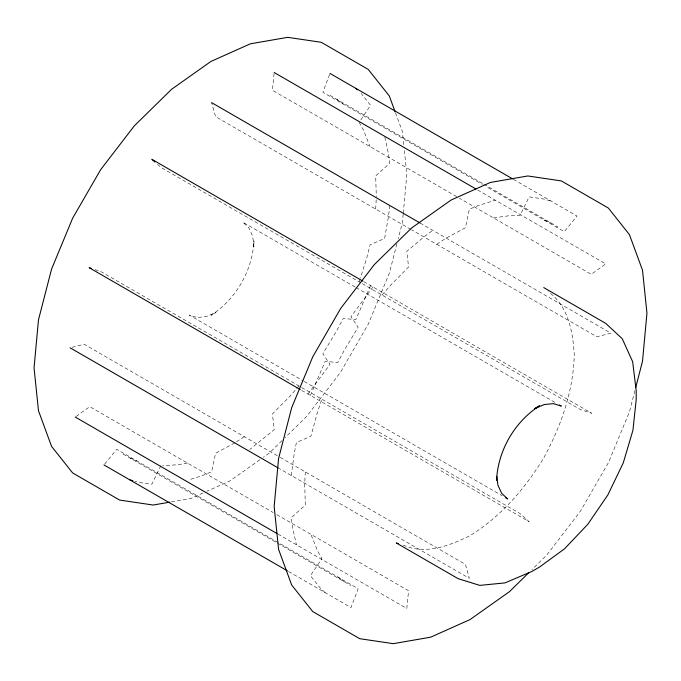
<?xml version="1.0" encoding="UTF-8"?>
<svg xmlns="http://www.w3.org/2000/svg" width="681" height="681" viewBox="0 0 681 681"><rect width="100%" height="100%" fill="white"/><g stroke="black" fill="none" stroke-linecap="round" stroke-linejoin="round"><path stroke-width="0.51" stroke-dasharray="3.4 2.55" d="M305.318 471.916L304.688 483.323L305.318 505.072L291.247 517.739L292.49 527.12L296.414 544.749M375.682 209.084L376.312 197.677M403.178 214.183L402.411 222.534L398.223 238.767M403.28 213.144L406.846 174.515L404.25 149.403M274.085 73.565L272.443 90.275L458.543 197.72M291.247 475.491L294.218 453.674L296.414 442.522L310.919 436.163L317.669 411.562L321.909 399.194M389.753 205.509L388.51 216.328L384.586 238.478L370.081 244.837L366.999 257.095L360.402 278.001M396.912 243.841L389.328 273.268L368.251 324.173L340.236 372.694L306.688 416.397L284.998 437.687M634.922 390.588L629.431 411.894L608.354 462.799L580.34 511.32L546.792 555.024L531.835 569.708M359.091 281.806L360.07 278.955M329.63 74.433L322.845 92.284L482.284 184.338M310.417 395.414L325.126 361.492L337.853 362.411L344.177 350.443L358.155 327.255L350.996 316.691L373.009 286.982M370.583 285.586L355.874 319.508L343.147 318.589L336.823 330.557L322.845 353.745L330.004 364.309L307.991 394.018M160.886 465.676L151.863 484.148L144.261 483.348L134.889 481.339M360.819 119.805L370.583 105.308L361.177 93.476M104.644 464.119L116.706 449.315L358.155 588.716L350.996 607.554L288.267 571.342M298.968 385.948L290.37 395.806L272.443 413.954L274.188 429.694L249.808 449.477M382.032 295.052L390.63 285.194L408.557 267.046L406.812 251.306L424.033 236.835L432.784 230.348M282.011 440.624L269.293 453.103L263.3 457.334M76.119 416.457L89.764 406.676L273.141 512.538M259.878 459.76L229.923 480.948L206.879 491.256M436.717 244.317L446.285 238.078L465.429 227.743L469.362 209.229L478.113 205.611L495.342 200.197M236.46 441.79L244.283 436.683M234.715 442.922L215.571 453.257L211.638 471.771L202.887 475.389L188.509 480.003M203.04 492.976L190.561 498.56L170.82 501.974M72.109 347.301L84.163 344.237L279.516 457.019M493.589 217.954L511.525 215.392L520.114 215.324L529.137 196.852L544.093 199.082L551.159 201.125M187.411 463.046L178.337 464.731L162.793 465.659M403.178 545.089C425.284 555.168 449.707 545.66 470.026 535.666C500.927 516.504 525.008 488.703 543.753 457.845C561.101 426.187 573.138 391.43 574.287 355.09C572.874 332.09 568.482 305.956 548.273 291.791M95.008 269.625L100.754 271.515L300.713 386.953M543.991 219.963L551.193 223.096M129.807 457.904L137.009 461.037M513.44 179.35L577.02 216.056L564.294 231.685L485.936 186.449M330.047 95.417L483.34 183.921M483.927 184.262L557.977 227.011M477.653 189.99L605.732 263.93L591.236 274.324L459.462 198.248M420.16 223.062L610.9 333.188L596.837 336.763L411.622 229.829M410.915 229.42L215.571 116.638L211.638 102.669M363.799 281.662L591.738 413.265L580.246 409.485L361.764 283.347M360.836 282.811L160.886 167.364L157.124 164.01M355.116 287.033L242.828 222.202L248.854 227.794L252.642 236.162L253.936 246.743L253.936 240.912C252.506 270.587 235.958 299.257 210.974 315.329L216.022 312.409L206.215 316.588L197.073 317.491L189.216 315.065L303.343 380.96M356.044 287.561L556.683 403.407M304.262 381.488L502.152 495.734M301.632 387.489L520.114 513.636L529.137 521.697L301.198 390.094M280.214 457.428L465.429 564.362L469.362 578.331L279.27 468.579M276.792 514.649L408.557 590.725L406.812 608.482L277.984 534.108M123.023 453.989L350.953 585.583M336.823 99.332L343.147 104.006M337.853 576.994L344.177 581.668M325.126 592.623L319.823 587.524L310.417 575.692L321.909 558.641L317.669 551.159L310.919 534.355M359.091 122.359L363.331 129.841L370.081 146.645M395.499 112.816L402.411 131.62L403.816 145.223M384.833 137.213L388.51 153.88L389.753 163.261L375.682 175.928L376.312 196.673"/><path stroke-width="1.02" d="M635.713 387.54L642.515 361.16L646.95 313.141L642.515 270.246L629.431 234.622L608.354 208.054L561.382 180.933L527.835 175.962L490.439 182.44L451.077 200.052L411.707 227.897L374.312 264.603L340.764 308.306L312.749 356.827L291.672 407.732L278.589 458.466L274.154 506.485L278.589 549.38L291.672 585.005L312.749 611.572L359.721 638.693L393.269 643.664L430.664 637.178L470.026 619.574L509.397 591.721L528.848 572.636M535.326 408.234L539.531 405.799C514.547 421.871 497.998 450.541 496.568 480.216L496.568 477.296M534.483 408.719L544.289 404.54L553.432 403.637L561.289 406.063L559.45 404.999M169.782 502.161L153.165 505.038L119.618 500.067L72.646 472.946L51.569 446.378L38.485 410.754L34.05 367.859L38.485 319.84L51.569 269.106L72.646 218.201L100.66 169.68L134.208 125.976L171.603 89.279L210.974 61.426L250.336 43.822L287.731 37.336L321.279 42.307L368.251 69.428L389.328 95.995L395.142 111.829M129.841 479.875L132.872 480.752M398.274 543.574L396.308 542.97L458.228 578.722L479.824 585.388L504.97 582.893L531.955 571.419L539.531 567.043L564.558 548.792L587.873 524.183L607.895 494.883L623.26 462.893L632.913 430.392L636.207 399.594L636.207 390.843L632.658 361.739L622.238 338.712L605.673 323.347L543.753 287.595M91.177 268.365L89.262 267.735L300.278 389.558M330.004 73.446L512.521 178.822M274.188 72.518L475.985 189.02M211.638 102.669L419.888 222.9M362.879 281.134L151.863 159.303L154.868 161.993M505.83 497.862L507.668 498.926L501.65 493.333L497.862 484.966L496.807 476.308M70.1 347.812L278.35 468.043M75.268 417.07L277.065 533.572M103.98 464.944L287.416 570.848M355.874 88.377L357.389 89.832"/></g></svg>
